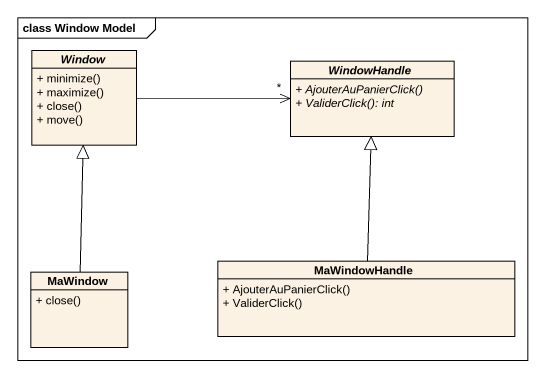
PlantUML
@startuml
mainframe class Window Model
hide circle
hide empty members
skinparam classAttributeIconSize 0
abstract class Window {
  + minimize()
  + maximize()
  + close()
  + move()
}
abstract class WindowHandle {
  {abstract} + AjouterAuPanierClick()
  {abstract} + ValiderClick(): int
}
class MaWindow {
  + close()
}
class MaWindowHandle {
  + AjouterAuPanierClick()
  + ValiderClick()
}
Window -right-> "*" WindowHandle
MaWindow -up-|> Window
MaWindowHandle -up-|> WindowHandle
@enduml
